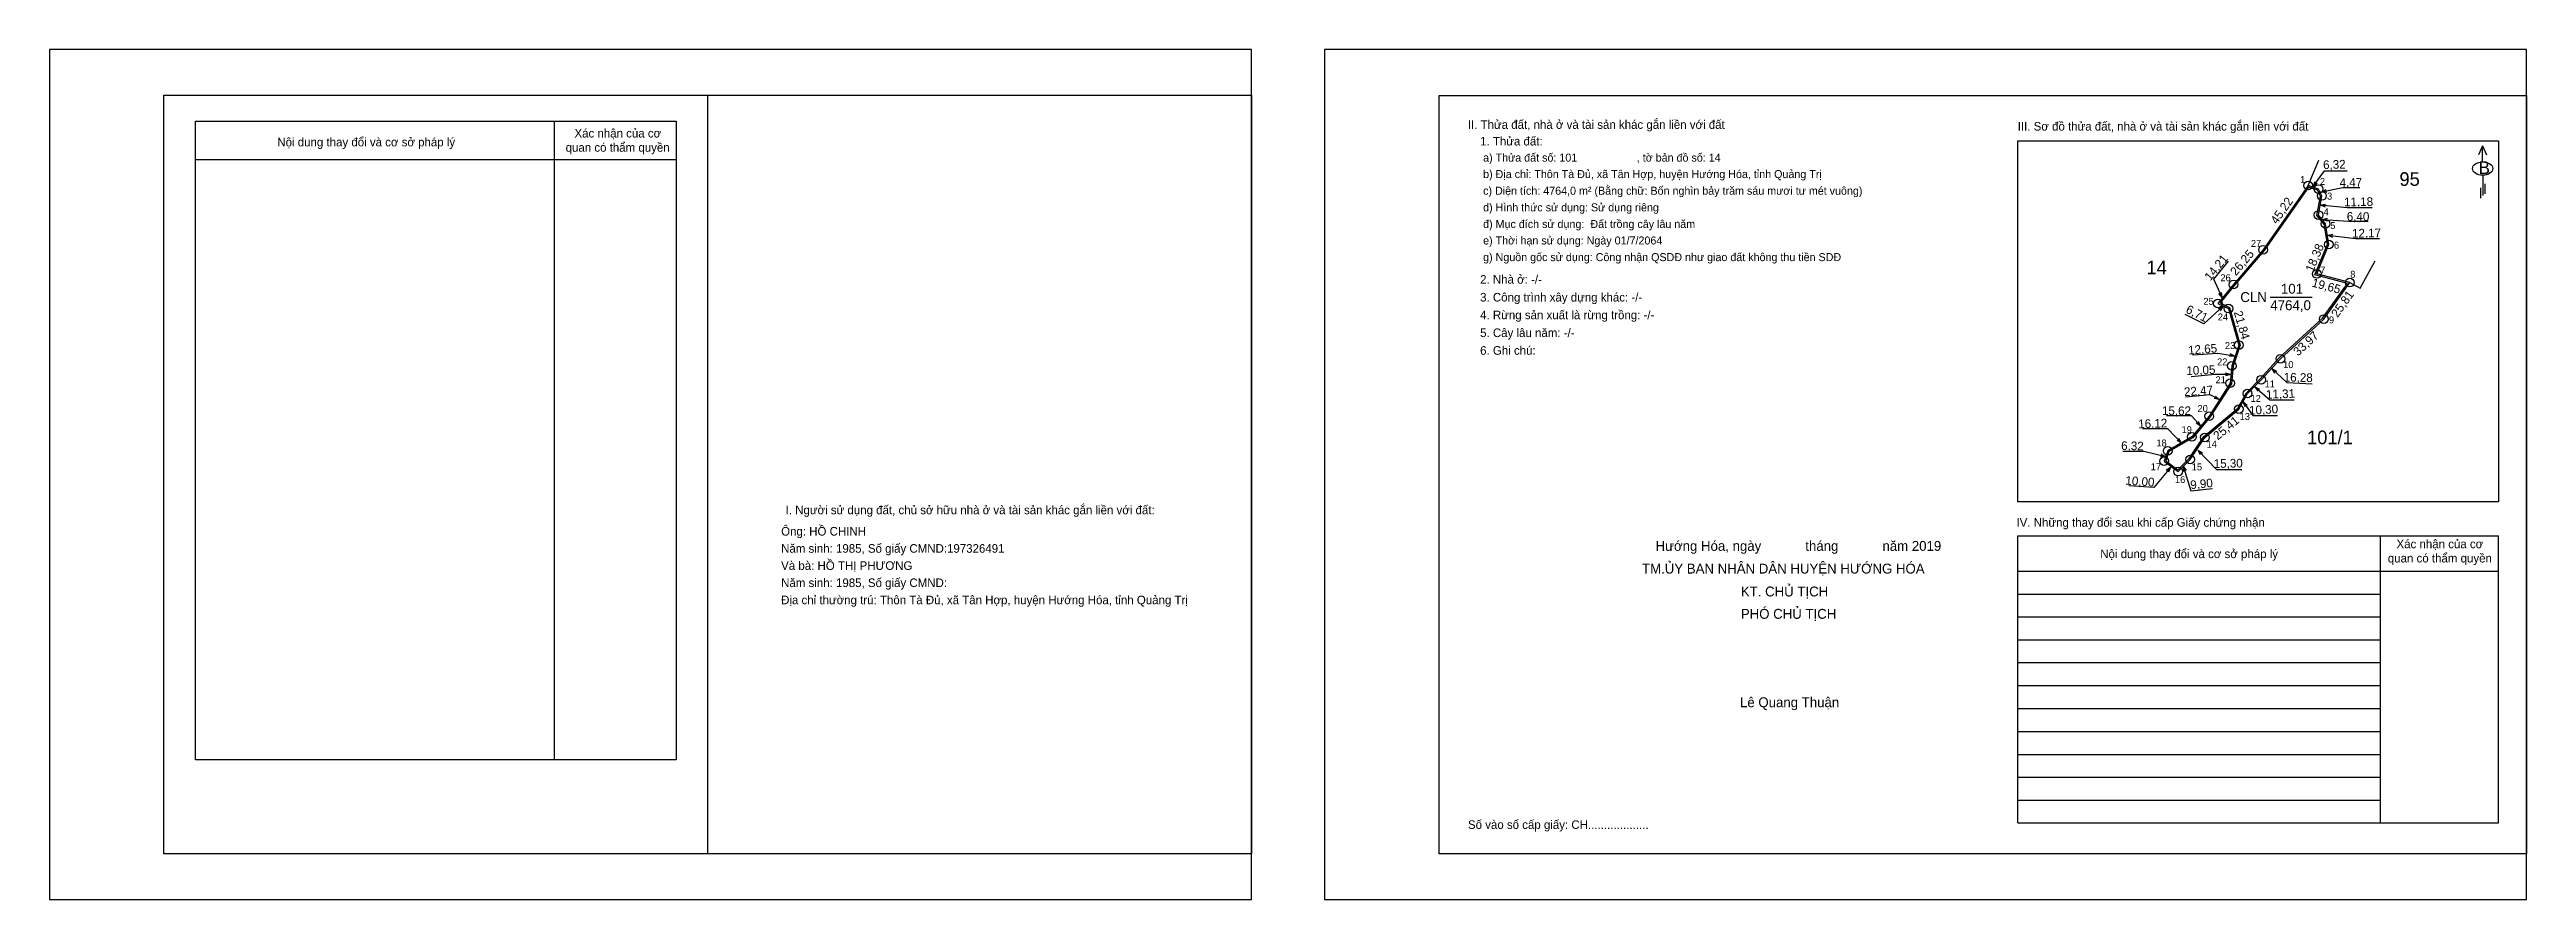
# Model space of a CAD drawing. Extents: x 552152 to 553581, y 1839950 to 1840440.
import ezdxf

# ---------------------------------------------------------------- set-up
doc = ezdxf.new("R2010")
doc.units = 0
for name, color, linetype in [('Level 1', 7, 'Continuous'), ('Level 11', 7, 'Continuous'), ('Level 12', 7, 'Continuous'), ('Level 13', 7, 'Continuous'), ('Level 14', 7, 'Continuous'), ('Level 15', 7, 'Continuous'), ('Level 16', 7, 'Continuous'), ('Level 17', 7, 'Continuous'), ('Level 18', 7, 'Continuous'), ('Level 2', 7, 'Continuous'), ('Level 3', 7, 'Continuous'), ('Level 4', 7, 'Continuous'), ('Level 5', 7, 'Continuous'), ('Level 6', 7, 'Continuous'), ('Level 8', 7, 'Continuous'), ('Level 9', 7, 'Continuous')]:
    doc.layers.add(name, color=color, linetype=linetype)

msp = doc.modelspace()

# ---------------------------------------------------------------- linework, layer by layer
at = {"layer": 'Level 1'}
for p, q in [((552236.4, 1840399.2), (552513.7, 1840399.2)), ((552236.4, 1840030.7), (552236.4, 1840399.2)), ((552513.7, 1840399.2), (552513.7, 1840030.7)), ((552236.4, 1840377.1), (552513.7, 1840377.1)), ((553287.6, 1840160), (553564.9, 1840160)), ((553496.5, 1840160), (553496.5, 1839994.4)), ((553287.6, 1840139.6), (553564.9, 1840139.6)), ((553287.6, 1840126.4), (553496.5, 1840126.4)), ((553287.6, 1840113.2), (553496.5, 1840113.2)), ((553287.6, 1840100), (553496.5, 1840100)), ((553287.6, 1840086.8), (553496.5, 1840086.8)), ((553287.6, 1840073.6), (553496.5, 1840073.6)), ((553287.6, 1840060.4), (553496.5, 1840060.4)), ((553287.6, 1840047.1), (553496.5, 1840047.1)), ((553287.6, 1840033.9), (553496.5, 1840033.9)), ((553287.6, 1840020.7), (553496.5, 1840020.7)), ((553287.6, 1840007.5), (553496.5, 1840007.5))]:
    msp.add_line(p, q, dxfattribs=at)
for points in [[(552443.2, 1840399.2), (552443.2, 1840030.7)], [(553287.6, 1839994.4), (553287.6, 1840160)], [(553564.9, 1839994.4), (553564.9, 1840160)], [(552513.7, 1840030.7), (552236.4, 1840030.7)]]:
    msp.add_lwpolyline(points, dxfattribs=at)
at = {"layer": 'Level 11'}
for centre in [(553455, 1840362), (553461, 1840360), (553463, 1840356), (553461, 1840345), (553465, 1840340), (553429, 1840325), (553467, 1840328), (553412, 1840305), (553460, 1840311), (553479, 1840306), (553403, 1840294), (553409, 1840291), (553464, 1840285), (553415, 1840270), (553439, 1840262), (553410, 1840248), (553411, 1840258), (553428, 1840250), (553415, 1840233), (553420, 1840242), (553398, 1840229), (553374, 1840209), (553388, 1840217), (553395.5, 1840216.7), (553372, 1840203), (553380, 1840197), (553387, 1840204)]:
    msp.add_circle(centre, 2.5, dxfattribs=at)
at = {"layer": 'Level 12'}
for p, q in [((553455, 1840362), (553461.2, 1840376.7)), ((553485, 1840302.8), (553493.6, 1840318.5)), ((553479, 1840306), (553485, 1840302.8))]:
    msp.add_line(p, q, dxfattribs=at)
at = {"layer": 'Level 16'}
msp.add_line((553433.2, 1840297.7), (553457.3, 1840297.7), dxfattribs=at)
at = {"layer": 'Level 17'}
for p, q in [((553457.9, 1840361.5), (553464.4, 1840370.4)), ((553457.9, 1840361.5), (553459, 1840364.3)), ((553464.4, 1840370.4), (553477.5, 1840370.4)), ((553457.9, 1840361.5), (553460.2, 1840363.3)), ((553462, 1840350.8), (553465, 1840351.3)), ((553462, 1840350.8), (553477.6, 1840349.4)), ((553462, 1840350.8), (553464.8, 1840349.8)), ((553462.8, 1840358.4), (553475, 1840360.8)), ((553462.8, 1840358.4), (553465.5, 1840359.8)), ((553462.8, 1840358.4), (553465.8, 1840358.2)), ((553475, 1840360.8), (553484.8, 1840360.8)), ((553463.3, 1840342.5), (553466.2, 1840343.1)), ((553463.3, 1840342.5), (553478.5, 1840341.4)), ((553463.3, 1840342.5), (553466.1, 1840341.6)), ((553477.6, 1840349.4), (553492, 1840349.4)), ((553478.5, 1840341.4), (553489.7, 1840341.4)), ((553466.4, 1840333.4), (553469.3, 1840333.9)), ((553466.4, 1840333.4), (553482.3, 1840331.5)), ((553466.4, 1840333.4), (553469.1, 1840332.3)), ((553482.3, 1840331.5), (553496.2, 1840331.5)), ((553400.6, 1840308), (553409.1, 1840318.4)), ((553405.5, 1840297.4), (553400.6, 1840308)), ((553405.5, 1840297.4), (553403.6, 1840299.7)), ((553405.5, 1840297.4), (553405, 1840300.4)), ((553394.8, 1840282.3), (553384, 1840287.7)), ((553405.9, 1840292.2), (553394.8, 1840282.3)), ((553405.9, 1840292.2), (553403.2, 1840290.9)), ((553405.9, 1840292.2), (553404.3, 1840289.7)), ((553412.7, 1840263.6), (553402.7, 1840265.2)), ((553412.7, 1840263.6), (553410, 1840264.9)), ((553410.3, 1840253), (553401.3, 1840253)), ((553410.3, 1840253), (553407.4, 1840253.8)), ((553410.3, 1840253), (553407.4, 1840252.3)), ((553412.7, 1840263.6), (553409.7, 1840263.3)), ((553434, 1840256.4), (553442.8, 1840248.3)), ((553434, 1840256.4), (553435.6, 1840253.8)), ((553434, 1840256.4), (553436.7, 1840255)), ((553403.7, 1840238.5), (553398.6, 1840241.2)), ((553403.7, 1840238.5), (553400.8, 1840239.2)), ((553403.7, 1840238.5), (553401.5, 1840240.5)), ((553417.5, 1840237.3), (553423.2, 1840229.3)), ((553417.5, 1840237.3), (553418.6, 1840234.5)), ((553417.5, 1840237.3), (553419.8, 1840235.4)), ((553424.3, 1840245.9), (553432.9, 1840238.4)), ((553424.3, 1840245.9), (553426, 1840243.4)), ((553424.3, 1840245.9), (553427, 1840244.6)), ((553381.9, 1840213.4), (553374, 1840221.6)), ((553393.1, 1840223.3), (553387.7, 1840229.1)), ((553393.1, 1840223.3), (553390.5, 1840224.9)), ((553393.1, 1840223.3), (553391.7, 1840225.9)), ((553372.9, 1840205.6), (553360.2, 1840208.5)), ((553372.9, 1840205.6), (553370.2, 1840207)), ((553381.9, 1840213.4), (553379.4, 1840215)), ((553381.9, 1840213.4), (553380.5, 1840216)), ((553391.4, 1840209.4), (553402.1, 1840198.3)), ((553391.4, 1840209.4), (553392.8, 1840206.8)), ((553391.4, 1840209.4), (553394, 1840207.9)), ((553375.6, 1840199.4), (553366, 1840187.8)), ((553372.9, 1840205.6), (553369.9, 1840205.5)), ((553375.6, 1840199.4), (553373.2, 1840197.7)), ((553375.6, 1840199.4), (553374.4, 1840196.7)), ((553383, 1840200.1), (553387.4, 1840185.9)), ((553383, 1840200.1), (553383.1, 1840197.1)), ((553383, 1840200.1), (553384.6, 1840197.6)), ((553366, 1840187.8), (553351.5, 1840188.7))]:
    msp.add_line(p, q, dxfattribs=at)
msp.add_lwpolyline([(553477.7, 1840305.5), (553458.9, 1840310.5), (553466.2, 1840328.1), (553464.2, 1840339.7), (553460.1, 1840344.8), (553462.2, 1840355.9), (553460.4, 1840359.3), (553455.3, 1840361.1), (553429.6, 1840324.5), (553412.6, 1840304.5), (553404.3, 1840294.3), (553409.7, 1840291.6), (553415.8, 1840270), (553411.8, 1840257.8), (553410.8, 1840247.7), (553398.6, 1840228.5), (553388.5, 1840216.4), (553374.7, 1840208.5), (553372.9, 1840203.3), (553379.9, 1840198.1), (553386.4, 1840204.5), (553394.9, 1840217.3), (553414.4, 1840233.5), (553419.4, 1840242.5), (553427.4, 1840250.6), (553438.4, 1840262.6), (553463.4, 1840285.5)], close=True, dxfattribs=at)
at = {"layer": 'Level 18'}
for p, q in [((553455, 1840362), (553429, 1840325)), ((553461, 1840360), (553455, 1840362)), ((553463, 1840356), (553461, 1840360)), ((553461, 1840345), (553463, 1840356)), ((553465, 1840340), (553461, 1840345)), ((553467, 1840328), (553465, 1840340)), ((553429, 1840325), (553412, 1840305)), ((553460, 1840311), (553467, 1840328)), ((553479, 1840306), (553460, 1840311)), ((553412, 1840305), (553403, 1840294)), ((553403, 1840294), (553409, 1840291)), ((553464, 1840285), (553479, 1840306)), ((553409, 1840291), (553415, 1840270)), ((553439, 1840262), (553464, 1840285)), ((553415, 1840270), (553411, 1840258)), ((553411, 1840258), (553410, 1840248)), ((553420, 1840242), (553428, 1840250)), ((553428, 1840250), (553439, 1840262)), ((553410, 1840248), (553398, 1840229)), ((553415, 1840233), (553420, 1840242)), ((553398, 1840229), (553388, 1840217)), ((553395.5, 1840216.7), (553415, 1840233)), ((553374, 1840209), (553372, 1840203)), ((553388, 1840217), (553374, 1840209)), ((553387, 1840204), (553395.5, 1840216.7)), ((553372, 1840203), (553380, 1840197)), ((553380, 1840197), (553387, 1840204))]:
    msp.add_line(p, q, dxfattribs=at)
at = {"layer": 'Level 2'}
for p, q in [((552953.7, 1840414), (553581, 1840414)), ((552953.7, 1839976.6), (552953.7, 1840414)), ((553287.6, 1840179.5), (553287.6, 1840387.7)), ((553287.6, 1840387.7), (553564.9, 1840387.7)), ((553564.9, 1840387.7), (553564.9, 1840179.5)), ((553564.9, 1840179.5), (553287.6, 1840179.5))]:
    msp.add_line(p, q, dxfattribs=at)
msp.add_lwpolyline([(552845.5, 1839976.6), (552218.2, 1839976.6), (552218.2, 1840414.1), (552845.5, 1840414.1)], close=True, dxfattribs=at)
for points in [[(552531.8, 1840414.1), (552531.8, 1839976.6)], [(553581, 1840414), (553581, 1839976.6), (552953.7, 1839976.6)]]:
    msp.add_lwpolyline(points, dxfattribs=at)
at = {"layer": 'Level 3'}
msp.add_lwpolyline([(552152.2, 1840440.4), (552152.2, 1839950.2), (552845.5, 1839950.2), (552845.5, 1840440.4)], close=True, dxfattribs=at)
at = {"layer": 'Level 4'}
msp.add_lwpolyline([(552887.7, 1840440.4), (552887.7, 1839950.2), (553581, 1839950.2), (553581, 1840440.4)], close=True, dxfattribs=at)
at = {"layer": 'Level 5'}
for p, q in [((553555.6, 1840385), (553553.2, 1840379.7)), ((553555.6, 1840375.7), (553555.6, 1840385)), ((553555.6, 1840385), (553558, 1840379.7)), ((553555.7, 1840367.9), (553555.7, 1840356.2)), ((553554.4, 1840360.6), (553554.4, 1840354.8)), ((553557, 1840363), (553557, 1840357.3)), ((553287.6, 1839994.4), (553564.9, 1839994.4))]:
    msp.add_line(p, q, dxfattribs=at)
msp.add_ellipse((553555.7, 1840371.8), major_axis=(5.87, 0), ratio=0.655849, dxfattribs=at)
at = {"layer": 'Level 9'}
for p, q in [((553402.7, 1840265.2), (553388.3, 1840264.1)), ((553401.3, 1840253), (553387.6, 1840251.7)), ((553398.6, 1840241.2), (553384.3, 1840239.9)), ((553432.9, 1840238.4), (553446.9, 1840238.4)), ((553442.8, 1840248.3), (553457.3, 1840247.6)), ((553374, 1840221.6), (553359.4, 1840221.6)), ((553387.7, 1840229.1), (553373.4, 1840229.1)), ((553423.2, 1840229.3), (553437.3, 1840229.3)), ((553360.2, 1840208.5), (553348.1, 1840208.5)), ((553402.1, 1840198.3), (553416.7, 1840198.3)), ((553387.4, 1840185.9), (553399.8, 1840187.3))]:
    msp.add_line(p, q, dxfattribs=at)

# ---------------------------------------------------------------- texts
at = {"layer": 'Level 1'}
for s, height, p in [('Xác nhận của cơ ', 4.952, (552455, 1840389.7)), ('Nội dung thay đổi và cơ sở pháp lý', 4.952, (552283.6, 1840384.6)), ('quan có thẩm quyền', 4.952, (552449.9, 1840381.5)), ('I. Người sử dụng đất, chủ sở hữu nhà ở và tài sản khác gắn liền với đất:', 4.952, (552576.8, 1840172.4)), ('IV. Những thay đổi sau khi cấp Giấy chứng nhận', 4.952, (553286.8, 1840165.2)), ('Nội dung thay đổi và cơ sở pháp lý', 4.952, (553335.1, 1840147.1)), ('quan có thẩm quyền', 4.952, (553501, 1840144.6)), ('Xác nhận của cơ ', 4.952, (553506, 1840152.8)), ('Lê Quang Thuận', 5.701, (553127.3, 1840061.1))]:
    msp.add_text(s, height=height, dxfattribs=at).set_placement(p)
at = {"layer": 'Level 13'}
msp.add_text('95', height=7.88, dxfattribs=at).set_placement((553507.7, 1840361.8))
at = {"layer": 'Level 14'}
for s, rotation, p in [('6,32', 1.4756, (553463.7, 1840371.5)), ('4,47', 1.064, (553473.2, 1840361.2)), ('45,22', 54.9042, (553437, 1840339.3)), ('11,18', 0.9285, (553475.8, 1840350)), ('6,40', 359.5018, (553477.3, 1840341.7)), ('12,17', 1.1552, (553480.4, 1840331.9)), ('14,21', 50.7106, (553398.6, 1840306.7)), ('26,25', 49.6355, (553413.4, 1840309.6)), ('18,38', 67.6199, (553457.9, 1840311.7)), ('19,65', 345.2564, (553456.8, 1840303.8)), ('6,71', 333.4349, (553384, 1840288.9)), ('25,81', 54.4623, (553472, 1840285.5)), ('21,84', 285.9454, (553412.1, 1840288.9)), ('33,97', 42.6141, (553449.2, 1840263.4)), ('12,65', 4.3179, (553386, 1840264.5)), ('10,05', 2.4077, (553384.9, 1840252.7)), ('16,28', 358.7634, (553440.9, 1840249)), ('22,47', 3.923, (553383.6, 1840240.5)), ('10,30', 3.0491, (553421.1, 1840229.8)), ('11,31', 2.1658, (553430.8, 1840239)), ('16,12', 1.8002, (553357.1, 1840222)), ('15,62', 0.052, (553370.7, 1840229.6)), ('25,41', 39.8113, (553402.9, 1840214.9)), ('6,32', 358.7665, (553347.1, 1840209.5)), ('10,00', 356.1617, (553349.5, 1840189.5)), ('9,90', 5.8394, (553387.3, 1840186.8)), ('15,30', 1.1115, (553400.6, 1840199.1))]:
    msp.add_text(s, height=5, rotation=rotation, dxfattribs=at).set_placement(p)
at = {"layer": 'Level 15'}
for s, p in [('1', (553450.4, 1840363.5)), ('2', (553461.8, 1840362.4)), ('3', (553465.9, 1840353.9)), ('4', (553463.9, 1840344.8)), ('5', (553467.8, 1840336.9)), ('27', (553422, 1840326.6)), ('6', (553469.9, 1840325.6)), ('26', (553404.4, 1840306.8)), ('7', (553462, 1840311.3)), ('8', (553479.3, 1840308.8)), ('25', (553394.6, 1840293.2)), ('24', (553402.9, 1840284.2)), ('9', (553467, 1840282.5)), ('23', (553407, 1840267.7)), ('21', (553401.6, 1840248)), ('22', (553402.5, 1840258.3)), ('11', (553429.9, 1840245.6)), ('10', (553440.6, 1840256.7)), ('20', (553391.2, 1840231.4)), ('12', (553421.8, 1840237.2)), ('19', (553382, 1840219.2)), ('13', (553415.5, 1840226.8)), ('18', (553367.5, 1840211.5)), ('14', (553396.4, 1840210.8)), ('17', (553364.2, 1840197.8)), ('16', (553378.2, 1840190.4)), ('15', (553387.9, 1840197.7))]:
    msp.add_text(s, height=4, dxfattribs=at).set_placement(p)
at = {"layer": 'Level 16'}
for s, p in [('CLN', (553415.9, 1840294.8)), ('4764,0', (553433.2, 1840290.1)), ('101', (553439.3, 1840299.6))]:
    msp.add_text(s, height=5.73, dxfattribs=at).set_placement(p)
at = {"layer": 'Level 5'}
for s, height, p in [('II. Thửa đất, nhà ở và tài sản khác gắn liền với đất', 4.952, (552970.3, 1840394.7)), ('III. Sơ đồ thửa đất, nhà ở và tài sản khác gắn liền với đất', 4.952, (553287.5, 1840393.7)), ('B', 7.43, (553553.3, 1840368.6)), ('Hướng Hóa, ngày            tháng            năm 2019', 5.701, (553078.6, 1840151.3)), ('TM.ỦY BAN NHÂN DÂN HUYỆN HƯỚNG HÓA', 5.701, (553070.8, 1840138.2)), ('KT. CHỦ TỊCH', 5.701, (553127.8, 1840125)), ('PHÓ CHỦ TỊCH', 5.701, (553127.8, 1840112.1)), ('Số vào sổ cấp giấy: CH...................', 4.952, (552970.4, 1839990.9))]:
    msp.add_text(s, height=height, dxfattribs=at).set_placement(p)
at = {"layer": 'Level 6'}
for s, height, p in [('1. Thửa đất: ', 4.952, (552977.4, 1840385.1)), (' a) Thửa đất số: 101                    , tờ bản đồ số: 14', 4.622, (552977.4, 1840375.8)), (' b) Địa chỉ: Thôn Tà Đủ, xã Tân Hợp, huyện Hướng Hóa, tỉnh Quảng Trị', 4.622, (552977.4, 1840366.3)), (' c) Diện tích: 4764,0 m² (Bằng chữ: Bốn nghìn bảy trăm sáu mươi tư mét vuông)', 4.622, (552977.4, 1840356.7)), (' d) Hình thức sử dụng: Sử dụng riêng', 4.622, (552977.4, 1840347.1)), (' đ) Mục đích sử dụng:  Đất trồng cây lâu năm', 4.622, (552977.4, 1840337.5)), (' e) Thời hạn sử dụng: Ngày 01/7/2064', 4.622, (552977.4, 1840328)), (' g) Nguồn gốc sử dụng: Công nhận QSDĐ như giao đất không thu tiền SDĐ', 4.622, (552977.4, 1840318.4)), ('2. Nhà ở: -/-', 4.952, (552977.4, 1840305.4)), ('3. Công trình xây dựng khác: -/-', 4.952, (552977.4, 1840295.1)), ('4. Rừng sản xuất là rừng trồng: -/-', 4.952, (552977.4, 1840284.9)), ('5. Cây lâu năm: -/-', 4.952, (552977.4, 1840274.6)), ('6. Ghi chú:', 4.952, (552977.4, 1840264.4)), ('Ông: HỒ CHINH', 4.952, (552574.2, 1840160.1)), ('Năm sinh: 1985, Số giấy CMND:197326491', 4.952, (552574.2, 1840150.2)), ('Và bà: HỒ THỊ PHƯƠNG', 4.952, (552574.2, 1840140.3)), ('Năm sinh: 1985, Số giấy CMND:', 4.952, (552574.2, 1840130.4)), ('Địa chỉ thường trú: Thôn Tà Đủ, xã Tân Hợp, huyện Hướng Hóa, tỉnh Quảng Trị', 4.952, (552574.2, 1840120.5))]:
    msp.add_text(s, height=height, dxfattribs=at).set_placement(p)
at = {"layer": 'Level 8'}
for s, p in [('14', (553361.8, 1840310.8)), ('101/1', (553454.4, 1840212.8))]:
    msp.add_text(s, height=7.88, dxfattribs=at).set_placement(p)

doc.saveas('drawing.dxf')
